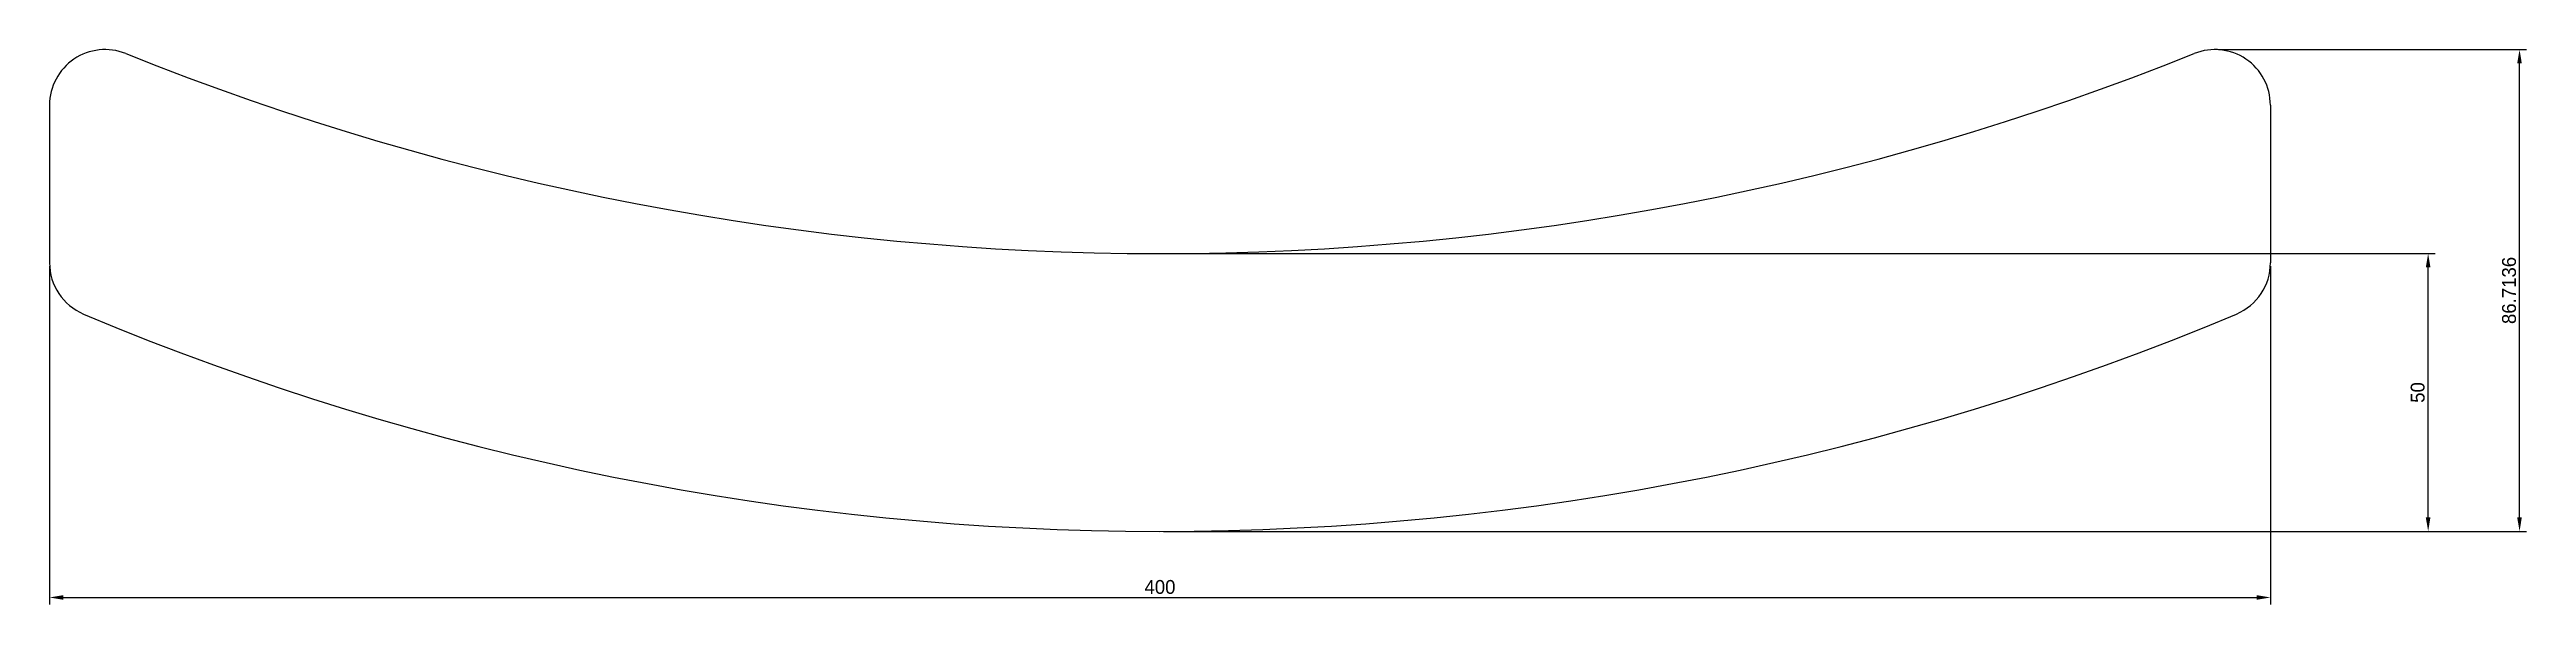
# Model space of a CAD drawing. Extents: x 0 to 446, y -13 to 87.
import ezdxf

# ---------------------------------------------------------------- set-up
doc = ezdxf.new("R2010")
doc.units = 0
doc.header["$MEASUREMENT"] = 0
doc.layers.get('Defpoints').update_dxf_attribs({"linetype": 'CONTINUOUS'})
doc.layers.add('deel 1', color=4, linetype='CONTINUOUS')
doc.layers.add('dim', color=5, linetype='CONTINUOUS')
doc.dimstyles.new('ISO-25', dxfattribs={"dimtxt": 2.5, "dimasz": 2.5, "dimexe": 1.25, "dimexo": 0.625, "dimtad": 1, "dimdec": 4, "dimdsep": 46, "dimtxsty": 'STANDARD', "dimcen": 2.5, "dimadec": 0, "dimazin": 0, "dimtfac": 1, "dimtdec": 4, "dimtmove": 2, "dimatfit": 3, "dimfxl": 1, "dimtolj": 1, "dimarcsym": 0})

# ---------------------------------------------------------------- blocks, each defined once
blk = doc.blocks.new('*D2')
at = {"layer": 'Defpoints', "color": 0, "transparency": 16777216}
for p in [(0, 48.34), (400, 48.34), (400, -11.9)]:
    blk.add_point(p, dxfattribs=at)
at = {"layer": 'dim', "color": 0, "lineweight": -2, "transparency": 16777216}
for p, q in [((0, 47.71), (0, -13.15)), ((400, 47.71), (400, -13.15)), ((2.5, -11.9), (397.5, -11.9))]:
    blk.add_line(p, q, dxfattribs=at)
at = {"layer": 'dim', "color": 0, "transparency": 16777216}
for points in [[(2.5, -11.48), (2.5, -12.32), (0, -11.9)], [(397.5, -11.48), (397.5, -12.32), (400, -11.9)]]:
    blk.add_solid(points, dxfattribs=at)
at = {"layer": 'dim', "color": 0, "transparency": 16777216, "insert": (200, -10.02), "char_height": 2.5, "attachment_point": 5}
blk.add_mtext('\\A1;400', dxfattribs=at)
blk = doc.blocks.new('*D3')
at = {"layer": 'Defpoints', "color": 0, "transparency": 16777216}
for p in [(200, 50), (428.41, 50), (200, 0)]:
    blk.add_point(p, dxfattribs=at)
at = {"layer": 'dim', "color": 0, "lineweight": -2, "transparency": 16777216}
for p, q in [((200.62, 50), (429.66, 50)), ((428.41, 2.5), (428.41, 47.5)), ((200.62, 0), (429.66, 0))]:
    blk.add_line(p, q, dxfattribs=at)
at = {"layer": 'dim', "color": 0, "transparency": 16777216}
for points in [[(427.99, 47.5), (428.82, 47.5), (428.41, 50)], [(427.99, 2.5), (428.82, 2.5), (428.41, 0)]]:
    blk.add_solid(points, dxfattribs=at)
at = {"layer": 'dim', "color": 0, "transparency": 16777216, "insert": (426.53, 25), "char_height": 2.5, "attachment_point": 5, "rotation": 90}
blk.add_mtext('\\A1;50', dxfattribs=at)
blk = doc.blocks.new('*D4')
at = {"layer": 'Defpoints', "color": 0, "transparency": 16777216}
for p in [(390, 86.71), (444.87, 86.71), (200, 0)]:
    blk.add_point(p, dxfattribs=at)
at = {"layer": 'dim', "color": 0, "lineweight": -2, "transparency": 16777216}
for p, q in [((390.62, 86.71), (446.12, 86.71)), ((444.87, 2.5), (444.87, 84.21)), ((200.62, 0), (446.12, 0))]:
    blk.add_line(p, q, dxfattribs=at)
at = {"layer": 'dim', "color": 0, "transparency": 16777216}
for points in [[(444.45, 84.21), (445.28, 84.21), (444.87, 86.71)], [(444.45, 2.5), (445.28, 2.5), (444.87, 0)]]:
    blk.add_solid(points, dxfattribs=at)
at = {"layer": 'dim', "color": 0, "transparency": 16777216, "insert": (442.99, 43.36), "char_height": 2.5, "attachment_point": 5, "rotation": 90}
blk.add_mtext('\\A1;86.7136', dxfattribs=at)

msp = doc.modelspace()

# ---------------------------------------------------------------- linework, layer by layer
at = {"layer": 'deel 1'}
for p, q in [((0, 76.71362), (0, 48.33641)), ((400, 76.71362), (400, 48.33641))]:
    msp.add_line(p, q, dxfattribs=at)
for centre, radius, start, end in [((10, 76.71362), 10, 68.1270919, 180), ((200, 550), 500, 248.1270919, 291.8729081), ((390, 76.71362), 10, 0, 111.8729081), ((10, 48.33641), 10, 180, 247.1851128), ((390, 48.33641), 10, 292.8148872, 0), ((200, 500), 500, 247.1851128, 292.8148872)]:
    msp.add_arc(centre, radius, start, end, dxfattribs=at)

# ---------------------------------------------------------------- dimensions: what is measured, and where the dimension line sits
at = {"layer": 'dim'}
for base, p2, picture, middle in [((444.86576, 86.71362), (390, 86.71362), '*D4', (442.99076, 43.35681)), ((428.4072, 50), (200, 50), '*D3', (426.5322, 25))]:
    dim = msp.add_linear_dim(base=base, p1=(200, 0), p2=p2, angle=90, dimstyle='ISO-25', override={"dimtmove": 0, "dimtzin": 0}, dxfattribs=at)
    dim.commit()
    dim.dimension.update_dxf_attribs({"geometry": picture, "text_midpoint": middle})
dim = msp.add_linear_dim(base=(400, -11.89869), p1=(0, 48.33641), p2=(400, 48.33641), dimstyle='ISO-25', override={"dimtmove": 0, "dimtzin": 0}, dxfattribs=at)
dim.commit()
dim.dimension.update_dxf_attribs({"geometry": '*D2', "text_midpoint": (200, -10.02369)})

doc.saveas('drawing.dxf')
